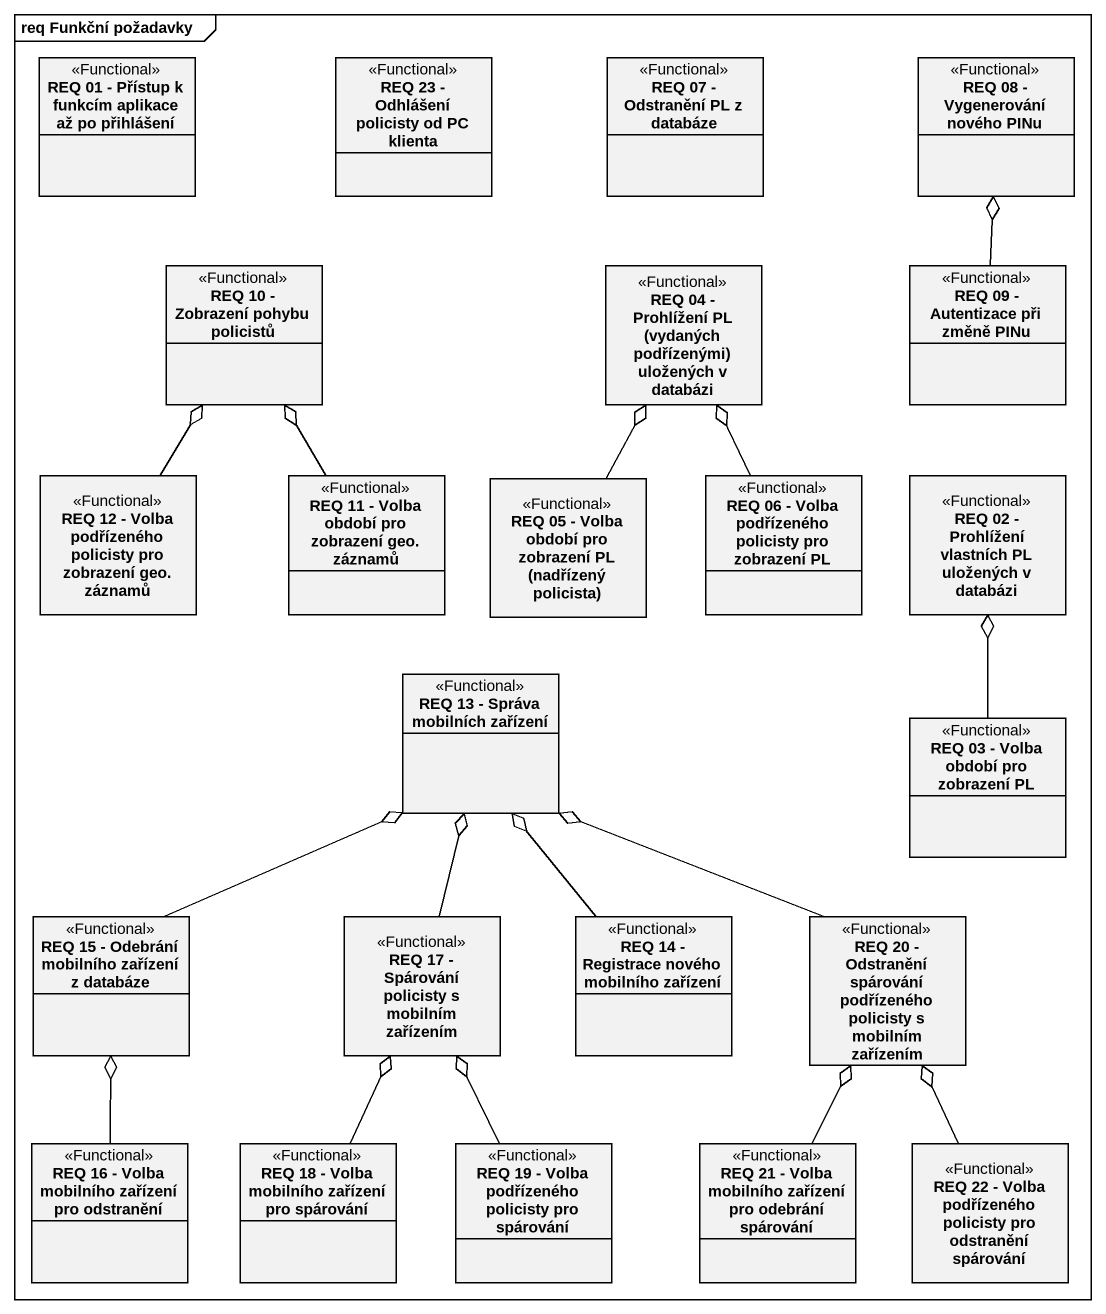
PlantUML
@startuml
mainframe req Funkční požadavky
hide circle
hide empty members
class "REQ 01 - Přístup k funkcím aplikace až po přihlášení" as REQ_01_Přístup_k_funkcím <<Functional>>
class "REQ 23 - Odhlášení policisty od PC klienta" as REQ_23_Odhlášení_policisty <<Functional>>
class "REQ 07 - Odstranění PL z databáze" as REQ_07_Odstranění_PL_z <<Functional>>
class "REQ 08 - Vygenerování nového PINu" as REQ_08_Vygenerování_nového <<Functional>>
class "REQ 10 - Zobrazení pohybu policistů" as REQ_10_Zobrazení_pohybu <<Functional>>
class "REQ 04 - Prohlížení PL (vydaných podřízenými) uložených v databázi" as REQ_04_Prohlížení_PL <<Functional>>
class "REQ 09 - Autentizace při změně PINu" as REQ_09_Autentizace_při <<Functional>>
class "REQ 12 - Volba podřízeného policisty pro zobrazení geo. záznamů" as REQ_12_Volba_podřízeného <<Functional>>
class "REQ 11 - Volba období pro zobrazení geo. záznamů" as REQ_11_Volba_období_pro <<Functional>>
class "REQ 05 - Volba období pro zobrazení PL (nadřízený policista)" as REQ_05_Volba_období_pro <<Functional>>
class "REQ 06 - Volba podřízeného policisty pro zobrazení PL" as REQ_06_Volba_podřízeného <<Functional>>
class "REQ 02 - Prohlížení vlastních PL uložených v databázi" as REQ_02_Prohlížení_vlastních <<Functional>>
class "REQ 13 - Správa mobilních zařízení" as REQ_13_Správa_mobilních <<Functional>>
class "REQ 03 - Volba období pro zobrazení PL" as REQ_03_Volba_období_pro <<Functional>>
class "REQ 15 - Odebrání mobilního zařízení z databáze" as REQ_15_Odebrání_mobilního <<Functional>>
class "REQ 17 - Spárování policisty s mobilním zařízením" as REQ_17_Spárování_policisty <<Functional>>
class "REQ 14 - Registrace nového mobilního zařízení" as REQ_14_Registrace_nového <<Functional>>
class "REQ 20 - Odstranění spárování podřízeného policisty s mobilním zařízením" as REQ_20_Odstranění_spárování <<Functional>>
class "REQ 16 - Volba mobilního zařízení pro odstranění" as REQ_16_Volba_mobilního <<Functional>>
class "REQ 18 - Volba mobilního zařízení pro spárování" as REQ_18_Volba_mobilního <<Functional>>
class "REQ 19 - Volba podřízeného policisty pro spárování" as REQ_19_Volba_podřízeného <<Functional>>
class "REQ 21 - Volba mobilního zařízení pro odebrání spárování" as REQ_21_Volba_mobilního <<Functional>>
class "REQ 22 - Volba podřízeného policisty pro odstranění spárování" as REQ_22_Volba_podřízeného <<Functional>>
REQ_09_Autentizace_při -up-o REQ_08_Vygenerování_nového
REQ_12_Volba_podřízeného -up-o REQ_10_Zobrazení_pohybu
REQ_11_Volba_období_pro -up-o REQ_10_Zobrazení_pohybu
REQ_05_Volba_období_pro -up-o REQ_04_Prohlížení_PL
REQ_06_Volba_podřízeného -up-o REQ_04_Prohlížení_PL
REQ_03_Volba_období_pro -up-o REQ_02_Prohlížení_vlastních
REQ_15_Odebrání_mobilního -up-o REQ_13_Správa_mobilních
REQ_17_Spárování_policisty -up-o REQ_13_Správa_mobilních
REQ_14_Registrace_nového -up-o REQ_13_Správa_mobilních
REQ_20_Odstranění_spárování -up-o REQ_13_Správa_mobilních
REQ_16_Volba_mobilního -up-o REQ_15_Odebrání_mobilního
REQ_18_Volba_mobilního -up-o REQ_17_Spárování_policisty
REQ_19_Volba_podřízeného -up-o REQ_17_Spárování_policisty
REQ_21_Volba_mobilního -up-o REQ_20_Odstranění_spárování
REQ_22_Volba_podřízeného -up-o REQ_20_Odstranění_spárování
@enduml
